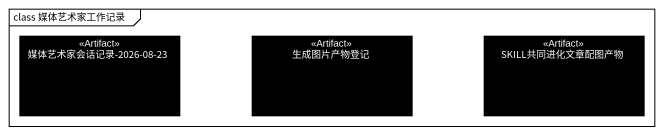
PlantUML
@startuml
mainframe class 媒体艺术家工作记录
hide circle
hide empty members
class "媒体艺术家会话记录-2026-08-23" as 媒体艺术家会话记录_2026_08_23 <<Artifact>> #000000
class 生成图片产物登记 <<Artifact>> #000000
class SKILL共同进化文章配图产物 <<Artifact>> #000000
@enduml
